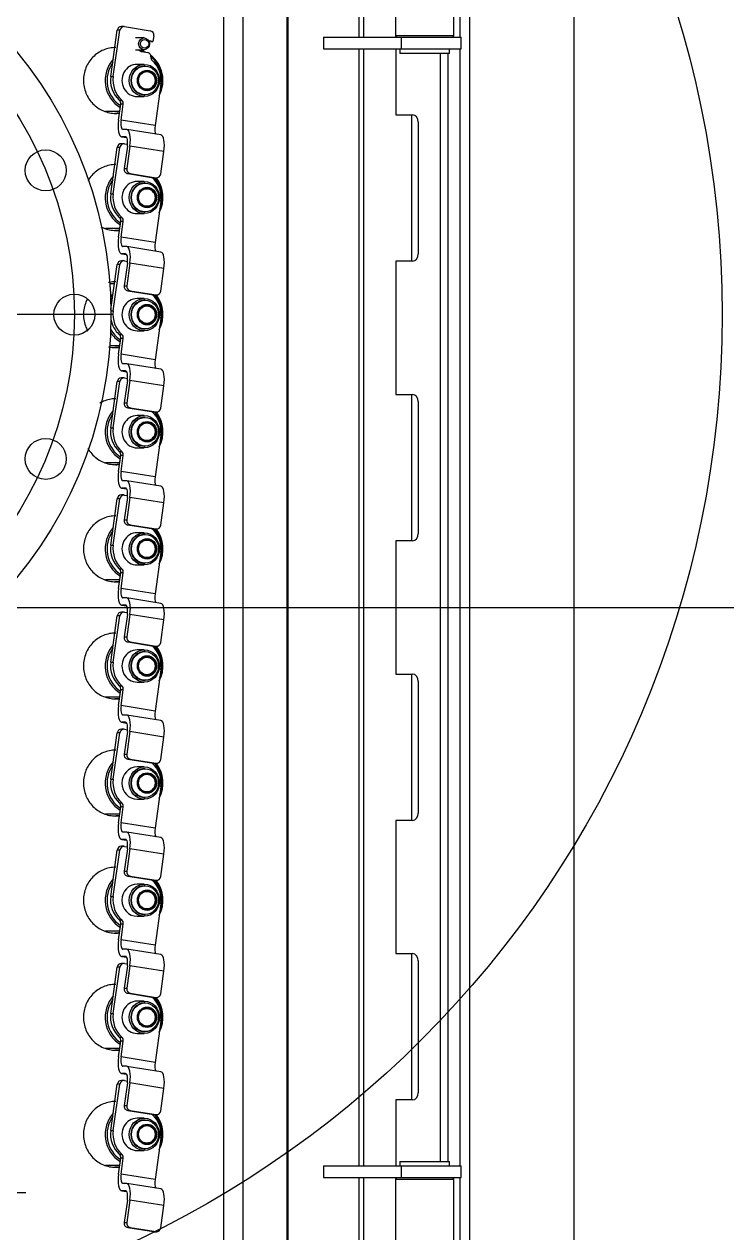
# Model space of a CAD drawing. Extents: x -681219 to -550379, y -242630 to -158199.
# Drawn here: x -602339 to -601858, y -233209 to -232383 of the extents above; entities that cross this region are included whole.
import ezdxf
from ezdxf.lldxf.tags import DXFTag

# ---------------------------------------------------------------- set-up
doc = ezdxf.new("R2010")
doc.units = 0
doc.header["$LTSCALE"] = 1000
doc.linetypes.add('DASHED2', pattern=[9.525, 6.35, -3.175])
doc.layers.get('0').update_dxf_attribs({"linetype": 'CONTINUOUS'})
doc.layers.add('center', color=253, linetype='CENTER2')
doc.layers.add('interface', color=251, linetype='DASHED2')
tags = doc.linetypes.add('CENTER2', pattern=[28.575, 19.05, -3.175, 3.175, -3.175]).pattern_tags.tags
tags[10:11] = [DXFTag(74, 4), DXFTag(75, 0), DXFTag(340, '0'), DXFTag(46, 0.0), DXFTag(50, 0.0), DXFTag(44, 0.0), DXFTag(45, 0.0)]
tags[8:9] = [DXFTag(74, 4), DXFTag(75, 0), DXFTag(340, '0'), DXFTag(46, 0.0), DXFTag(50, 0.0), DXFTag(44, 0.0), DXFTag(45, 0.0)]
tags[6:7] = [DXFTag(74, 4), DXFTag(75, 0), DXFTag(340, '0'), DXFTag(46, 0.0), DXFTag(50, 0.0), DXFTag(44, 0.0), DXFTag(45, 0.0)]
tags[4:5] = [DXFTag(74, 4), DXFTag(75, 0), DXFTag(340, '0'), DXFTag(46, 0.0), DXFTag(50, 0.0), DXFTag(44, 0.0), DXFTag(45, 0.0)]

# ---------------------------------------------------------------- blocks, each defined once
blk = doc.blocks.new('CYPJ15001B0001XY_A_CYPJ1000_V_1')
at = {"color": 0, "linetype": 'ByBlock', "lineweight": -2}
for p, q in [((-454.5, 527.48), (454.5, 527.48)), ((-389.5, 521), (-454.5, 521)), ((-389.5, 480.73), (-389.5, 521.81)), ((-381.5, 521.81), (-389.5, 521.81)), ((-381.5, 480.73), (-381.5, 521.81)), ((381.5, 521), (-381.5, 521)), ((381.5, 480.73), (381.5, 521.81)), ((389.5, 521.81), (381.5, 521.81)), ((389.5, 480.73), (389.5, 521.81)), ((454.5, 521), (389.5, 521)), ((-390.5, 516.81), (-453.5, 516.81)), ((-390.5, 516.81), (-390.5, 476.81)), ((-389.5, 515.81), (-390.5, 516.81)), ((-378.5, 513.81), (-381.5, 513.81)), ((-378.5, 513.81), (-378.5, 479.81)), ((378.5, 512.82), (-378.5, 512.82)), ((378.5, 479.81), (378.5, 513.81)), ((381.5, 513.81), (378.5, 513.81)), ((390.5, 516.81), (389.5, 515.81)), ((390.5, 476.81), (390.5, 516.81)), ((453.5, 516.81), (390.5, 516.81)), ((378.5, 507.67), (-378.5, 507.67)), ((-336.5, 477.04), (-336.5, 488.53)), ((-336.5, 487.77), (-236.5, 487.77)), ((-331.5, 492.36), (-241.5, 492.36)), ((-236.5, 488.53), (-236.5, 477.04)), ((-145.5, 477.04), (-145.5, 488.53)), ((-145.5, 487.77), (-45.5, 487.77)), ((-140.5, 492.36), (-50.5, 492.36)), ((-45.5, 488.53), (-45.5, 477.04)), ((45.5, 477.04), (45.5, 488.53)), ((45.5, 487.77), (145.5, 487.77)), ((50.5, 492.36), (140.5, 492.36)), ((145.5, 488.53), (145.5, 477.04)), ((236.5, 477.04), (236.5, 488.53)), ((236.5, 487.77), (336.5, 487.77)), ((241.5, 492.36), (331.5, 492.36)), ((336.5, 488.53), (336.5, 477.04)), ((-389.5, 427.61), (-389.5, 480.73)), ((-389.5, 480.73), (-381.5, 480.73)), ((-381.5, 427.61), (-381.5, 480.73)), ((-381.5, 479.81), (-378.5, 479.81)), ((378.5, 479.81), (381.5, 479.81)), ((381.5, 427.61), (381.5, 480.73)), ((381.5, 480.73), (389.5, 480.73)), ((389.5, 427.61), (389.5, 480.73)), ((-453.5, 476.81), (-390.5, 476.81)), ((-390.5, 476.81), (-389.5, 477.81)), ((-390.27, 477.04), (-389.5, 477.04)), ((-381.5, 477.04), (-336.5, 477.04)), ((-236.5, 477.04), (-145.5, 477.04)), ((-45.5, 477.04), (45.5, 477.04)), ((145.5, 477.04), (236.5, 477.04)), ((336.5, 477.04), (381.5, 477.04)), ((389.5, 477.81), (390.5, 476.81)), ((389.5, 477.04), (390.27, 477.04)), ((390.5, 476.81), (453.5, 476.81)), ((-389.5, 455.19), (-527.5, 455.19)), ((381.5, 455.19), (-381.5, 455.19)), ((527.5, 455.19), (389.5, 455.19)), ((-389.5, 452.13), (-578, 452.13)), ((381.5, 452.13), (-381.5, 452.13)), ((565.4, 452.13), (389.5, 452.13)), ((-389.5, 427.61), (-381.5, 427.61)), ((381.5, 427.61), (389.5, 427.61)), ((715, 403.64), (-578, 403.64)), ((715, 402.87), (-578, 402.87)), ((-532.45, 372.68), (715, 372.68)), ((-536.94, 359.47), (715, 359.47)), ((-357.41, 316.59), (-329.22, 312.62)), ((-322.78, 316.55), (-326.48, 293.31)), ((-311.42, 318.67), (-315.12, 295.44)), ((-296.09, 316.51), (-311.42, 318.67)), ((-277.41, 316.59), (-249.22, 312.62)), ((-242.78, 316.55), (-246.48, 293.31)), ((-231.42, 318.67), (-235.12, 295.44)), ((-216.09, 316.51), (-231.42, 318.67)), ((-197.41, 316.59), (-169.22, 312.62)), ((-162.78, 316.55), (-166.48, 293.31)), ((-151.42, 318.67), (-155.12, 295.44)), ((-136.09, 316.51), (-151.42, 318.67)), ((-117.41, 316.59), (-89.22, 312.62)), ((-82.78, 316.55), (-86.48, 293.31)), ((-71.42, 318.67), (-75.12, 295.44)), ((-56.09, 316.51), (-71.42, 318.67)), ((-37.41, 316.59), (-9.22, 312.62)), ((-2.78, 316.55), (-6.48, 293.31)), ((8.58, 318.67), (4.88, 295.44)), ((23.91, 316.51), (8.58, 318.67)), ((42.59, 316.59), (70.78, 312.62)), ((77.22, 316.55), (73.52, 293.31)), ((88.58, 318.67), (84.88, 295.44)), ((103.91, 316.51), (88.58, 318.67)), ((122.59, 316.59), (150.78, 312.62)), ((157.22, 316.55), (153.52, 293.31)), ((168.58, 318.67), (164.88, 295.44)), ((183.91, 316.51), (168.58, 318.67)), ((202.59, 316.59), (230.78, 312.62)), ((237.22, 316.55), (233.52, 293.31)), ((248.58, 318.67), (244.88, 295.44)), ((263.91, 316.51), (248.58, 318.67)), ((282.59, 316.59), (310.78, 312.62)), ((317.22, 316.55), (313.52, 293.31)), ((328.58, 318.67), (324.88, 295.44)), ((343.91, 316.51), (328.58, 318.67)), ((362.59, 316.59), (390.78, 312.62)), ((397.22, 316.55), (393.52, 293.31)), ((408.58, 318.67), (404.88, 295.44)), ((423.91, 316.51), (408.58, 318.67)), ((-396.76, 291.73), (-393.95, 309.39)), ((-390.54, 311.76), (-386.58, 311.2)), ((-386.58, 311.2), (-387.03, 308.36)), ((-386.58, 309.49), (-386.74, 308.5)), ((-386.58, 309.49), (-386.58, 311.2)), ((-379.71, 303.58), (-379.05, 307.67)), ((-376.1, 309.72), (-376.07, 309.72)), ((-369.8, 305.8), (-369.8, 305.29)), ((-350.2, 305.29), (-350.2, 305.8)), ((-329.22, 312.62), (-332.93, 289.39)), ((-296.38, 295.65), (-293.57, 313.3)), ((-296.38, 293.94), (-293.57, 311.59)), ((-293.57, 311.59), (-293.57, 313.3)), ((-293.54, 312.01), (-293.54, 313.72)), ((-289.8, 305.8), (-289.8, 305.29)), ((-270.2, 305.29), (-270.2, 305.8)), ((-249.22, 312.62), (-252.93, 289.39)), ((-216.38, 295.65), (-213.57, 313.3)), ((-216.38, 293.94), (-213.57, 311.59)), ((-213.57, 311.59), (-213.57, 313.3)), ((-213.54, 312.01), (-213.54, 313.72)), ((-209.8, 305.8), (-209.8, 305.29)), ((-190.2, 305.29), (-190.2, 305.8)), ((-169.22, 312.62), (-172.93, 289.39)), ((-136.38, 295.65), (-133.57, 313.3)), ((-136.38, 293.94), (-133.57, 311.59)), ((-133.57, 311.59), (-133.57, 313.3)), ((-133.54, 312.01), (-133.54, 313.72)), ((-129.8, 305.8), (-129.8, 305.29)), ((-110.2, 305.29), (-110.2, 305.8)), ((-89.22, 312.62), (-92.93, 289.39)), ((-56.38, 295.65), (-53.57, 313.3)), ((-56.38, 293.94), (-53.57, 311.59)), ((-53.57, 311.59), (-53.57, 313.3)), ((-53.54, 312.01), (-53.54, 313.72)), ((-49.8, 305.8), (-49.8, 305.29)), ((-30.2, 305.29), (-30.2, 305.8)), ((-9.22, 312.62), (-12.93, 289.39)), ((23.62, 295.65), (26.43, 313.3)), ((23.62, 293.94), (26.43, 311.59)), ((26.43, 311.59), (26.43, 313.3)), ((26.46, 312.01), (26.46, 313.72)), ((30.2, 305.8), (30.2, 305.29)), ((49.8, 305.29), (49.8, 305.8)), ((70.78, 312.62), (67.07, 289.39)), ((103.62, 295.65), (106.43, 313.3)), ((103.62, 293.94), (106.43, 311.59)), ((106.43, 311.59), (106.43, 313.3)), ((106.46, 312.01), (106.46, 313.72)), ((110.2, 305.8), (110.2, 305.29)), ((129.8, 305.29), (129.8, 305.8)), ((150.78, 312.62), (147.07, 289.39)), ((183.62, 295.65), (186.43, 313.3)), ((183.62, 293.94), (186.43, 311.59)), ((186.43, 311.59), (186.43, 313.3)), ((186.46, 312.01), (186.46, 313.72)), ((190.2, 305.8), (190.2, 305.29)), ((209.8, 305.29), (209.8, 305.8)), ((230.78, 312.62), (227.07, 289.39)), ((263.62, 295.65), (266.43, 313.3)), ((263.62, 293.94), (266.43, 311.59)), ((266.43, 311.59), (266.43, 313.3)), ((266.46, 312.01), (266.46, 313.72)), ((270.2, 305.8), (270.2, 305.29)), ((289.8, 305.29), (289.8, 305.8)), ((310.78, 312.62), (307.07, 289.39)), ((343.62, 295.65), (346.43, 313.3)), ((343.62, 293.94), (346.43, 311.59)), ((346.43, 311.59), (346.43, 313.3)), ((346.46, 312.01), (346.46, 313.72)), ((350.2, 305.8), (350.2, 305.29)), ((369.8, 305.29), (369.8, 305.8)), ((390.78, 312.62), (387.07, 289.39)), ((423.62, 295.65), (426.43, 313.3)), ((423.62, 293.94), (426.43, 311.59)), ((426.43, 311.59), (426.43, 313.3)), ((426.46, 312.01), (426.46, 313.72)), ((-389, 305.12), (-389, 299.3)), ((-381, 299.3), (-381, 305.12)), ((-371, 305.29), (-371, 300.33)), ((-349, 300.33), (-349, 305.29)), ((-291, 305.29), (-291, 300.33)), ((-269, 300.33), (-269, 305.29)), ((-211, 305.29), (-211, 300.33)), ((-189, 300.33), (-189, 305.29)), ((-131, 305.29), (-131, 300.33)), ((-109, 300.33), (-109, 305.29)), ((-51, 305.29), (-51, 300.33)), ((-29, 300.33), (-29, 305.29)), ((29, 305.29), (29, 300.33)), ((51, 300.33), (51, 305.29)), ((109, 305.29), (109, 300.33)), ((131, 300.33), (131, 305.29)), ((189, 305.29), (189, 300.33)), ((211, 300.33), (211, 305.29)), ((269, 305.29), (269, 300.33)), ((291, 300.33), (291, 305.29)), ((349, 305.29), (349, 300.33)), ((371, 300.33), (371, 305.29)), ((-396.8, 291.31), (-396.8, 289.6)), ((-346.46, 288.2), (-346.46, 289.91)), ((-332.93, 289.39), (-343.7, 290.91)), ((-343.7, 290.91), (-343.7, 289.2)), ((-332.93, 287.68), (-343.7, 289.2)), ((-326.5, 293.1), (-326.5, 290.71)), ((-321.57, 289.8), (-321.03, 293.21)), ((-321.55, 290.01), (-321.04, 293.2)), ((-321.55, 292.41), (-321.52, 292.64)), ((-321.55, 292.41), (-321.55, 290.01)), ((-316.8, 291.31), (-316.8, 289.6)), ((-316.76, 291.73), (-316.42, 293.86)), ((-315.12, 295.44), (-299.8, 293.28)), ((-315.12, 293.73), (-299.8, 291.57)), ((-299.8, 291.57), (-299.8, 293.28)), ((-296.38, 295.65), (-296.38, 293.94)), ((-266.46, 288.2), (-266.46, 289.91)), ((-252.93, 289.39), (-263.7, 290.91)), ((-263.7, 290.91), (-263.7, 289.2)), ((-252.93, 287.68), (-263.7, 289.2)), ((-246.5, 293.1), (-246.5, 290.71)), ((-241.57, 289.8), (-241.03, 293.21)), ((-241.55, 290.01), (-241.04, 293.2)), ((-241.55, 292.41), (-241.52, 292.64)), ((-241.55, 292.41), (-241.55, 290.01)), ((-236.8, 291.31), (-236.8, 289.6)), ((-236.76, 291.73), (-236.42, 293.86)), ((-235.12, 295.44), (-219.8, 293.28)), ((-235.12, 293.73), (-219.8, 291.57)), ((-219.8, 291.57), (-219.8, 293.28)), ((-216.38, 295.65), (-216.38, 293.94)), ((-186.46, 288.2), (-186.46, 289.91)), ((-172.93, 289.39), (-183.7, 290.91)), ((-183.7, 290.91), (-183.7, 289.2)), ((-172.93, 287.68), (-183.7, 289.2)), ((-166.5, 293.1), (-166.5, 290.71)), ((-161.57, 289.8), (-161.03, 293.21)), ((-161.55, 290.01), (-161.04, 293.2)), ((-161.55, 292.41), (-161.52, 292.64)), ((-161.55, 292.41), (-161.55, 290.01)), ((-156.8, 291.31), (-156.8, 289.6)), ((-156.76, 291.73), (-156.42, 293.86)), ((-155.12, 295.44), (-139.8, 293.28)), ((-155.12, 293.73), (-139.8, 291.57)), ((-139.8, 291.57), (-139.8, 293.28)), ((-136.38, 295.65), (-136.38, 293.94)), ((-106.46, 288.2), (-106.46, 289.91)), ((-92.93, 289.39), (-103.7, 290.91)), ((-103.7, 290.91), (-103.7, 289.2)), ((-92.93, 287.68), (-103.7, 289.2)), ((-86.5, 293.1), (-86.5, 290.71)), ((-81.57, 289.8), (-81.03, 293.21)), ((-81.55, 290.01), (-81.04, 293.2)), ((-81.55, 292.41), (-81.52, 292.64)), ((-81.55, 292.41), (-81.55, 290.01)), ((-76.8, 291.31), (-76.8, 289.6)), ((-76.76, 291.73), (-76.42, 293.86)), ((-75.12, 295.44), (-59.8, 293.28)), ((-75.12, 293.73), (-59.8, 291.57)), ((-59.8, 291.57), (-59.8, 293.28)), ((-56.38, 295.65), (-56.38, 293.94)), ((-26.46, 288.2), (-26.46, 289.91)), ((-12.93, 289.39), (-23.7, 290.91)), ((-23.7, 290.91), (-23.7, 289.2)), ((-12.93, 287.68), (-23.7, 289.2)), ((-6.5, 293.1), (-6.5, 290.71)), ((-1.57, 289.8), (-1.03, 293.21)), ((-1.55, 290.01), (-1.04, 293.2)), ((-1.55, 292.41), (-1.52, 292.64)), ((-1.55, 292.41), (-1.55, 290.01)), ((3.2, 291.31), (3.2, 289.6)), ((3.24, 291.73), (3.58, 293.86)), ((4.88, 295.44), (20.2, 293.28)), ((4.88, 293.73), (20.2, 291.57)), ((20.2, 291.57), (20.2, 293.28)), ((23.62, 295.65), (23.62, 293.94)), ((53.54, 288.2), (53.54, 289.91)), ((67.07, 289.39), (56.3, 290.91)), ((56.3, 290.91), (56.3, 289.2)), ((67.07, 287.68), (56.3, 289.2)), ((73.5, 293.1), (73.5, 290.71)), ((78.43, 289.8), (78.97, 293.21)), ((78.45, 290.01), (78.96, 293.2)), ((78.45, 292.41), (78.48, 292.64)), ((78.45, 292.41), (78.45, 290.01)), ((83.2, 291.31), (83.2, 289.6)), ((83.24, 291.73), (83.58, 293.86)), ((84.88, 295.44), (100.2, 293.28)), ((84.88, 293.73), (100.2, 291.57)), ((100.2, 291.57), (100.2, 293.28)), ((103.62, 295.65), (103.62, 293.94)), ((133.54, 288.2), (133.54, 289.91)), ((147.07, 289.39), (136.3, 290.91)), ((136.3, 290.91), (136.3, 289.2)), ((147.07, 287.68), (136.3, 289.2)), ((153.5, 293.1), (153.5, 290.71)), ((158.43, 289.8), (158.97, 293.21)), ((158.45, 290.01), (158.96, 293.2)), ((158.45, 292.41), (158.48, 292.64)), ((158.45, 292.41), (158.45, 290.01)), ((163.2, 291.31), (163.2, 289.6)), ((163.24, 291.73), (163.58, 293.86)), ((164.88, 295.44), (180.2, 293.28)), ((164.88, 293.73), (180.2, 291.57)), ((180.2, 291.57), (180.2, 293.28)), ((183.62, 295.65), (183.62, 293.94)), ((213.54, 288.2), (213.54, 289.91)), ((227.07, 289.39), (216.3, 290.91)), ((216.3, 290.91), (216.3, 289.2)), ((227.07, 287.68), (216.3, 289.2)), ((233.5, 293.1), (233.5, 290.71)), ((238.43, 289.8), (238.97, 293.21)), ((238.45, 290.01), (238.96, 293.2)), ((238.45, 292.41), (238.48, 292.64)), ((238.45, 292.41), (238.45, 290.01)), ((243.2, 291.31), (243.2, 289.6)), ((243.24, 291.73), (243.58, 293.86)), ((244.88, 295.44), (260.2, 293.28)), ((244.88, 293.73), (260.2, 291.57)), ((260.2, 291.57), (260.2, 293.28)), ((263.62, 295.65), (263.62, 293.94)), ((293.54, 288.2), (293.54, 289.91)), ((307.07, 289.39), (296.3, 290.91)), ((296.3, 290.91), (296.3, 289.2)), ((307.07, 287.68), (296.3, 289.2)), ((313.5, 293.1), (313.5, 290.71)), ((318.43, 289.8), (318.97, 293.21)), ((318.45, 290.01), (318.96, 293.2)), ((318.45, 292.41), (318.48, 292.64)), ((318.45, 292.41), (318.45, 290.01)), ((323.2, 291.31), (323.2, 289.6)), ((323.24, 291.73), (323.58, 293.86)), ((324.88, 295.44), (340.2, 293.28)), ((324.88, 293.73), (340.2, 291.57)), ((340.2, 291.57), (340.2, 293.28)), ((343.62, 295.65), (343.62, 293.94)), ((373.54, 288.2), (373.54, 289.91)), ((387.07, 289.39), (376.3, 290.91)), ((376.3, 290.91), (376.3, 289.2)), ((387.07, 287.68), (376.3, 289.2)), ((393.5, 293.1), (393.5, 290.71)), ((398.43, 289.8), (398.97, 293.21)), ((398.45, 290.01), (398.96, 293.2)), ((398.45, 292.41), (398.48, 292.64)), ((398.45, 292.41), (398.45, 290.01)), ((404.88, 295.44), (420.2, 293.28)), ((404.88, 293.73), (420.2, 291.57)), ((420.2, 291.57), (420.2, 293.28)), ((423.62, 295.65), (423.62, 293.94)), ((-362.59, 284.07), (-394.24, 288.52)), ((-394.24, 288.52), (-394.24, 286.81)), ((-362.59, 282.36), (-394.24, 286.81)), ((-362.59, 282.36), (-362.59, 284.07)), ((-339, 278.67), (-339, 288.54)), ((-282.59, 284.07), (-314.24, 288.52)), ((-314.24, 288.52), (-314.24, 286.81)), ((-282.59, 282.36), (-314.24, 286.81)), ((-282.59, 282.36), (-282.59, 284.07)), ((-259, 278.67), (-259, 288.54)), ((-202.59, 284.07), (-234.24, 288.52)), ((-234.24, 288.52), (-234.24, 286.81)), ((-203.46, 282.48), (-234.24, 286.81)), ((-221, 284.95), (-221, 281.72)), ((-202.59, 282.49), (-202.59, 284.07)), ((-179, 281.72), (-179, 288.54)), ((-122.59, 284.07), (-154.24, 288.52)), ((-154.24, 288.52), (-154.24, 286.81)), ((-122.59, 282.36), (-154.24, 286.81)), ((-122.59, 282.36), (-122.59, 284.07)), ((-99, 278.67), (-99, 288.54)), ((-42.59, 284.07), (-74.24, 288.52)), ((-74.24, 288.52), (-74.24, 286.81)), ((-42.59, 282.36), (-74.24, 286.81)), ((-42.59, 282.36), (-42.59, 284.07)), ((-19, 278.67), (-19, 288.54)), ((37.41, 284.07), (5.76, 288.52)), ((5.76, 288.52), (5.76, 286.81)), ((37.41, 282.36), (5.76, 286.81)), ((37.41, 282.36), (37.41, 284.07)), ((61, 278.67), (61, 288.54)), ((117.41, 284.07), (85.76, 288.52)), ((85.76, 288.52), (85.76, 286.81)), ((117.41, 282.36), (85.76, 286.81)), ((117.41, 282.36), (117.41, 284.07)), ((141, 278.67), (141, 288.54)), ((197.41, 284.07), (165.76, 288.52)), ((165.76, 288.52), (165.76, 286.81)), ((197.41, 282.36), (165.76, 286.81)), ((197.41, 282.36), (197.41, 284.07)), ((221, 278.67), (221, 288.54)), ((277.41, 284.07), (245.76, 288.52)), ((245.76, 288.52), (245.76, 286.81)), ((277.41, 282.36), (245.76, 286.81)), ((277.41, 282.36), (277.41, 284.07)), ((301, 278.67), (301, 288.54)), ((357.41, 284.07), (325.76, 288.52)), ((325.76, 288.52), (325.76, 286.81)), ((357.41, 282.36), (325.76, 286.81)), ((357.41, 282.36), (357.41, 284.07)), ((381, 278.67), (381, 288.54))]:
    blk.add_line(p, q, dxfattribs=at)
for centre, radius in [((-200, 0), 282.5), ((-200, 257.5), 14), ((-298.54, 237.9), 14), ((-101.46, 237.9), 14)]:
    blk.add_circle(centre, radius, dxfattribs=at)
for centre, major_axis, ratio, start_param, end_param in [((-331.5, 488.53), (-5, 0), 0.765726, 4.712389, 6.283185), ((-241.5, 488.53), (-5, 0), 0.765726, 3.141593, 4.712389), ((-140.5, 488.53), (-5, 0), 0.765726, 4.712389, 6.283185), ((-50.5, 488.53), (-5, 0), 0.765726, 3.141593, 4.712389), ((50.5, 488.53), (-5, 0), 0.765726, 4.712389, 6.283185), ((140.5, 488.53), (-5, 0), 0.765726, 3.141593, 4.712389), ((241.5, 488.53), (-5, 0), 0.765726, 4.712389, 6.283185), ((331.5, 488.53), (-5, 0), 0.765726, 3.141593, 4.712389), ((-360, 298.28), (21, 0), 0.939693, 1.062855, 2.526295), ((-360, 298.62), (20, 0), 0.939693, 1.156661, 2.50925), ((-360, 300.33), (-17.5, 0), 0.939693, 4.563652, 5.607975), ((-311.42, 314.73), (11.36, -1.81), 0.338244, 1.62468, 3.141593), ((-296.54, 313.72), (-3, 0), 0.939693, 2.992856, 4.563652), ((-280, 300.33), (-17.5, 0), 0.939693, 4.563652, 5.607975), ((-280, 298.28), (21, 0), 0.939693, 1.062855, 2.271246), ((-280, 298.62), (20, 0), 0.939693, 1.156661, 2.31419), ((-231.42, 314.73), (11.36, -1.81), 0.338244, 1.62468, 3.141593), ((-216.54, 313.72), (-3, 0), 0.939693, 2.992856, 4.563652), ((-200, 300.33), (-17.5, 0), 0.939693, 4.563652, 5.607975), ((-200, 298.28), (21, 0), 0.939693, 1.062855, 2.271246), ((-200, 298.62), (-20, 0), 0.939693, 4.298253, 5.455782), ((-151.42, 314.73), (11.36, -1.81), 0.338244, 1.62468, 3.141593), ((-136.54, 313.72), (-3, 0), 0.939693, 2.992856, 4.563652), ((-120, 300.33), (-17.5, 0), 0.939693, 4.563652, 5.607975), ((-120, 298.28), (21, 0), 0.939693, 1.062855, 2.271246), ((-120, 298.62), (-20, 0), 0.939693, 4.298253, 5.455782), ((-71.42, 314.73), (11.36, -1.81), 0.338244, 1.62468, 3.141593), ((-56.54, 313.72), (-3, 0), 0.939693, 2.992856, 4.563652), ((-40, 300.33), (-17.5, 0), 0.939693, 4.563652, 5.607975), ((-40, 298.28), (21, 0), 0.939693, 1.062855, 2.271246), ((-40, 298.62), (-20, 0), 0.939693, 4.298253, 5.455782), ((8.58, 314.73), (11.36, -1.81), 0.338244, 1.62468, 3.141593), ((23.46, 313.72), (-3, 0), 0.939693, 2.992856, 4.563652), ((40, 300.33), (-17.5, 0), 0.939693, 4.563652, 5.607975), ((40, 298.28), (21, 0), 0.939693, 1.062855, 2.271246), ((40, 298.62), (-20, 0), 0.939693, 4.298253, 5.455782), ((88.58, 314.73), (11.36, -1.81), 0.338244, 1.62468, 3.141593), ((103.46, 313.72), (-3, 0), 0.939693, 2.992856, 4.563652), ((120, 300.33), (-17.5, 0), 0.939693, 4.563652, 5.607975), ((120, 298.28), (21, 0), 0.939693, 1.062855, 2.271246), ((120, 298.62), (-20, 0), 0.939693, 4.298253, 5.455782), ((168.58, 314.73), (11.36, -1.81), 0.338244, 1.62468, 3.141593), ((183.46, 313.72), (-3, 0), 0.939693, 2.992856, 4.563652), ((200, 300.33), (-17.5, 0), 0.939693, 4.563652, 5.607975), ((200, 298.28), (21, 0), 0.939693, 1.062855, 2.271246), ((200, 298.62), (-20, 0), 0.939693, 4.298253, 5.455782), ((248.58, 314.73), (11.36, -1.81), 0.338244, 1.62468, 3.141593), ((263.46, 313.72), (-3, 0), 0.939693, 2.992856, 4.563652), ((280, 300.33), (-17.5, 0), 0.939693, 4.563652, 5.607975), ((280, 298.28), (21, 0), 0.939693, 1.062855, 2.271246), ((280, 298.62), (20, 0), 0.939693, 1.156661, 2.31419), ((328.58, 314.73), (11.36, -1.81), 0.338244, 1.62468, 3.141593), ((343.46, 313.72), (-3, 0), 0.939693, 2.992856, 4.563652), ((360, 300.33), (-17.5, 0), 0.939693, 4.563652, 5.607975), ((360, 298.28), (21, 0), 0.939693, 1.062855, 2.271246), ((360, 298.62), (20, 0), 0.939693, 1.156661, 2.31419), ((408.58, 314.73), (11.36, -1.81), 0.338244, 1.62468, 3.141593), ((423.46, 313.72), (-3, 0), 0.939693, 2.992856, 4.563652), ((-390.98, 308.97), (3, 0), 0.939693, 1.42206, 2.992856), ((-360, 298.28), (21, 0), 0.939693, 2.738364, 2.971855), ((-376.48, 307.31), (2.6, 0), 0.939693, 1.42206, 2.992856), ((-375.69, 312.14), (2.6, 0), 0.939693, 4.563652, 5.607975), ((-329.22, 314.85), (-6.42, 1.02), 0.338244, 1.62468, 2.787553), ((-295.69, 312.14), (2.6, 0), 0.939693, 5.560011, 5.607975), ((-296.54, 312.01), (-3, 0), 0.939693, 2.992856, 3.141593), ((-249.22, 314.85), (-6.42, 1.02), 0.338244, 1.62468, 2.787553), ((-215.69, 312.14), (2.6, 0), 0.939693, 5.560011, 5.607975), ((-216.54, 312.01), (-3, 0), 0.939693, 2.992856, 3.141593), ((-169.22, 314.85), (-6.42, 1.02), 0.338244, 1.62468, 2.787553), ((-135.69, 312.14), (2.6, 0), 0.939693, 5.560011, 5.607975), ((-136.54, 312.01), (-3, 0), 0.939693, 2.992856, 3.141593), ((-89.22, 314.85), (-6.42, 1.02), 0.338244, 1.62468, 2.787553), ((-55.69, 312.14), (2.6, 0), 0.939693, 5.560011, 5.607975), ((-56.54, 312.01), (-3, 0), 0.939693, 2.992856, 3.141593), ((-9.22, 314.85), (-6.42, 1.02), 0.338244, 1.62468, 2.787553), ((24.31, 312.14), (2.6, 0), 0.939693, 5.560011, 5.607975), ((23.46, 312.01), (-3, 0), 0.939693, 2.992856, 3.141593), ((70.78, 314.85), (-6.42, 1.02), 0.338244, 1.62468, 2.787553), ((104.31, 312.14), (2.6, 0), 0.939693, 5.560011, 5.607975), ((103.46, 312.01), (-3, 0), 0.939693, 2.992856, 3.141593), ((150.78, 314.85), (-6.42, 1.02), 0.338244, 1.62468, 2.787553), ((184.31, 312.14), (2.6, 0), 0.939693, 5.560011, 5.607975), ((183.46, 312.01), (-3, 0), 0.939693, 2.992856, 3.141593), ((230.78, 314.85), (-6.42, 1.02), 0.338244, 1.62468, 2.787553), ((264.31, 312.14), (2.6, 0), 0.939693, 5.560011, 5.607975), ((263.46, 312.01), (-3, 0), 0.939693, 2.992856, 3.141593), ((310.78, 314.85), (-6.42, 1.02), 0.338244, 1.62468, 2.787553), ((344.31, 312.14), (2.6, 0), 0.939693, 5.560011, 5.607975), ((343.46, 312.01), (-3, 0), 0.939693, 2.992856, 3.141593), ((390.78, 314.85), (-6.42, 1.02), 0.338244, 1.62468, 2.787553), ((423.46, 312.01), (-3, 0), 0.939693, 2.992856, 3.141593), ((-383.66, 304.14), (4, 0), 0.939693, 5.440192, 6.134449), ((-360, 300.33), (-11, 0), 0.939693, 0, 3.141593), ((-360, 305.29), (9.8, 0), 0.939693, 3.141593, 6.283185), ((-280, 300.33), (-11, 0), 0.939693, 0, 3.141593), ((-280, 305.29), (9.8, 0), 0.939693, 3.141593, 6.283185), ((-200, 300.33), (-11, 0), 0.939693, 0, 3.141593), ((-200, 305.29), (9.8, 0), 0.939693, 3.141593, 6.283185), ((-120, 300.33), (-11, 0), 0.939693, 0, 3.141593), ((-120, 305.29), (-9.8, 0), 0.939693, 0, 3.141593), ((-40, 300.33), (-11, 0), 0.939693, 0, 3.141593), ((-40, 305.29), (-9.8, 0), 0.939693, 0, 3.141593), ((40, 300.33), (-11, 0), 0.939693, 0, 3.141593), ((40, 305.29), (-9.8, 0), 0.939693, 0, 3.141593), ((120, 300.33), (11, 0), 0.939693, 3.141593, 6.283185), ((120, 305.29), (-9.8, 0), 0.939693, 0, 3.141593), ((200, 300.33), (11, 0), 0.939693, 3.141593, 6.283185), ((200, 305.29), (9.8, 0), 0.939693, 3.141593, 6.283185), ((280, 300.33), (-11, 0), 0.939693, 0, 3.141593), ((280, 305.29), (9.8, 0), 0.939693, 3.141593, 6.283185), ((360, 300.33), (-11, 0), 0.939693, 0, 3.141593), ((360, 305.29), (9.8, 0), 0.939693, 3.141593, 6.283185), ((-393.8, 291.31), (3, 0), 0.939693, 2.992856, 4.563652), ((-393.8, 289.6), (3, 0), 0.939693, 3.141593, 4.563652), ((-360, 298.62), (20, 0), 0.939693, 4.058292, 5.750052), ((-360, 300.33), (17.5, 0), 0.939693, 4.563652, 5.59671), ((-344.14, 288.12), (-3, 0), 0.939693, 4.563652, 5.59671), ((-344.14, 286.41), (3, 0), 0.939693, 1.42206, 2.455117), ((-332.93, 291.61), (-6.42, 1.02), 0.338244, 1.62468, 3.195477), ((-332.93, 291.61), (-11.36, 1.81), 0.338244, 1.62468, 3.195477), ((-315.12, 291.5), (11.36, -1.81), 0.338244, 1.62468, 3.195477), ((-315.12, 291.5), (6.42, -1.02), 0.338244, 1.62468, 3.195477), ((-313.8, 291.31), (3, 0), 0.939693, 2.992856, 4.563652), ((-313.8, 289.6), (3, 0), 0.939693, 3.141593, 4.563652), ((-299.35, 296.06), (-3, 0), 0.939693, 1.42206, 2.992856), ((-299.35, 294.35), (3, 0), 0.939693, 4.563652, 6.134449), ((-280, 298.62), (20, 0), 0.939693, 4.058292, 5.750052), ((-280, 300.33), (17.5, 0), 0.939693, 4.563652, 5.59671), ((-264.14, 288.12), (-3, 0), 0.939693, 4.563652, 5.59671), ((-264.14, 286.41), (3, 0), 0.939693, 1.42206, 2.455117), ((-252.93, 291.61), (-6.42, 1.02), 0.338244, 1.62468, 3.195477), ((-252.93, 291.61), (-11.36, 1.81), 0.338244, 1.62468, 3.195477), ((-235.12, 291.5), (11.36, -1.81), 0.338244, 1.62468, 3.195477), ((-235.12, 291.5), (6.42, -1.02), 0.338244, 1.62468, 3.195477), ((-233.8, 291.31), (3, 0), 0.939693, 2.992856, 4.563652), ((-233.8, 289.6), (3, 0), 0.939693, 3.141593, 4.563652), ((-219.35, 296.06), (-3, 0), 0.939693, 1.42206, 2.992856), ((-219.35, 294.35), (3, 0), 0.939693, 4.563652, 6.134449), ((-200, 300.33), (17.5, 0), 0.939693, 4.563652, 5.59671), ((-200, 298.62), (-20, 0), 0.939693, 2.092311, 2.608459), ((-184.14, 288.12), (-3, 0), 0.939693, 4.563652, 5.59671), ((-184.14, 286.41), (3, 0), 0.939693, 1.42206, 2.455117), ((-172.93, 291.61), (-6.42, 1.02), 0.338244, 1.62468, 3.195477), ((-172.93, 291.61), (-11.36, 1.81), 0.338244, 1.62468, 3.195477), ((-155.12, 291.5), (11.36, -1.81), 0.338244, 1.62468, 3.195477), ((-155.12, 291.5), (6.42, -1.02), 0.338244, 1.62468, 3.195477), ((-153.8, 291.31), (3, 0), 0.939693, 2.992856, 4.563652), ((-153.8, 289.6), (3, 0), 0.939693, 3.141593, 4.563652), ((-139.35, 296.06), (-3, 0), 0.939693, 1.42206, 2.992856), ((-139.35, 294.35), (3, 0), 0.939693, 4.563652, 6.134449), ((-120, 298.62), (-20, 0), 0.939693, 0.916699, 2.608459), ((-120, 300.33), (17.5, 0), 0.939693, 4.563652, 5.59671), ((-104.14, 288.12), (-3, 0), 0.939693, 4.563652, 5.59671), ((-104.14, 286.41), (3, 0), 0.939693, 1.42206, 2.455117), ((-92.93, 291.61), (-6.42, 1.02), 0.338244, 1.62468, 3.195477), ((-92.93, 291.61), (-11.36, 1.81), 0.338244, 1.62468, 3.195477), ((-75.12, 291.5), (11.36, -1.81), 0.338244, 1.62468, 3.195477), ((-75.12, 291.5), (6.42, -1.02), 0.338244, 1.62468, 3.195477), ((-73.8, 291.31), (3, 0), 0.939693, 2.992856, 4.563652), ((-73.8, 289.6), (3, 0), 0.939693, 3.141593, 4.563652), ((-59.35, 296.06), (-3, 0), 0.939693, 1.42206, 2.992856), ((-59.35, 294.35), (3, 0), 0.939693, 4.563652, 6.134449), ((-40, 298.62), (-20, 0), 0.939693, 0.916699, 2.608459), ((-40, 300.33), (17.5, 0), 0.939693, 4.563652, 5.59671), ((-24.14, 288.12), (-3, 0), 0.939693, 4.563652, 5.59671), ((-24.14, 286.41), (3, 0), 0.939693, 1.42206, 2.455117), ((-12.93, 291.61), (-6.42, 1.02), 0.338244, 1.62468, 3.195477), ((-12.93, 291.61), (-11.36, 1.81), 0.338244, 1.62468, 3.195477), ((4.88, 291.5), (11.36, -1.81), 0.338244, 1.62468, 3.195477), ((4.88, 291.5), (6.42, -1.02), 0.338244, 1.62468, 3.195477), ((6.2, 291.31), (3, 0), 0.939693, 2.992856, 4.563652), ((6.2, 289.6), (3, 0), 0.939693, 3.141593, 4.563652), ((20.65, 296.06), (-3, 0), 0.939693, 1.42206, 2.992856), ((20.65, 294.35), (3, 0), 0.939693, 4.563652, 6.134449), ((40, 298.62), (-20, 0), 0.939693, 0.916699, 2.608459), ((40, 300.33), (17.5, 0), 0.939693, 4.563652, 5.59671), ((55.86, 288.12), (-3, 0), 0.939693, 4.563652, 5.59671), ((55.86, 286.41), (3, 0), 0.939693, 1.42206, 2.455117), ((67.07, 291.61), (-6.42, 1.02), 0.338244, 1.62468, 3.195477), ((67.07, 291.61), (-11.36, 1.81), 0.338244, 1.62468, 3.195477), ((84.88, 291.5), (11.36, -1.81), 0.338244, 1.62468, 3.195477), ((84.88, 291.5), (6.42, -1.02), 0.338244, 1.62468, 3.195477), ((86.2, 291.31), (3, 0), 0.939693, 2.992856, 4.563652), ((86.2, 289.6), (3, 0), 0.939693, 3.141593, 4.563652), ((100.65, 296.06), (-3, 0), 0.939693, 1.42206, 2.992856), ((100.65, 294.35), (3, 0), 0.939693, 4.563652, 6.134449), ((120, 298.62), (-20, 0), 0.939693, 0.916699, 2.608459), ((120, 300.33), (17.5, 0), 0.939693, 4.563652, 5.59671), ((135.86, 288.12), (-3, 0), 0.939693, 4.563652, 5.59671), ((135.86, 286.41), (3, 0), 0.939693, 1.42206, 2.455117), ((147.07, 291.61), (-6.42, 1.02), 0.338244, 1.62468, 3.195477), ((147.07, 291.61), (-11.36, 1.81), 0.338244, 1.62468, 3.195477), ((164.88, 291.5), (11.36, -1.81), 0.338244, 1.62468, 3.195477), ((164.88, 291.5), (6.42, -1.02), 0.338244, 1.62468, 3.195477), ((166.2, 291.31), (3, 0), 0.939693, 2.992856, 4.563652), ((166.2, 289.6), (3, 0), 0.939693, 3.141593, 4.563652), ((180.65, 296.06), (-3, 0), 0.939693, 1.42206, 2.992856), ((180.65, 294.35), (3, 0), 0.939693, 4.563652, 6.134449), ((200, 298.62), (-20, 0), 0.939693, 0.916699, 2.608459), ((200, 300.33), (17.5, 0), 0.939693, 4.563652, 5.59671), ((215.86, 288.12), (-3, 0), 0.939693, 4.563652, 5.59671), ((215.86, 286.41), (3, 0), 0.939693, 1.42206, 2.455117), ((227.07, 291.61), (-6.42, 1.02), 0.338244, 1.62468, 3.195477), ((227.07, 291.61), (-11.36, 1.81), 0.338244, 1.62468, 3.195477), ((244.88, 291.5), (11.36, -1.81), 0.338244, 1.62468, 3.195477), ((244.88, 291.5), (6.42, -1.02), 0.338244, 1.62468, 3.195477), ((246.2, 291.31), (3, 0), 0.939693, 2.992856, 4.563652), ((246.2, 289.6), (3, 0), 0.939693, 3.141593, 4.563652), ((260.65, 296.06), (-3, 0), 0.939693, 1.42206, 2.992856), ((260.65, 294.35), (3, 0), 0.939693, 4.563652, 6.134449), ((280, 298.62), (20, 0), 0.939693, 4.058292, 5.750052), ((280, 300.33), (17.5, 0), 0.939693, 4.563652, 5.59671), ((295.86, 288.12), (-3, 0), 0.939693, 4.563652, 5.59671), ((295.86, 286.41), (3, 0), 0.939693, 1.42206, 2.455117), ((307.07, 291.61), (-6.42, 1.02), 0.338244, 1.62468, 3.195477), ((307.07, 291.61), (-11.36, 1.81), 0.338244, 1.62468, 3.195477), ((324.88, 291.5), (11.36, -1.81), 0.338244, 1.62468, 3.195477), ((324.88, 291.5), (6.42, -1.02), 0.338244, 1.62468, 3.195477), ((326.2, 291.31), (3, 0), 0.939693, 2.992856, 4.563652), ((326.2, 289.6), (3, 0), 0.939693, 3.141593, 4.563652), ((340.65, 296.06), (-3, 0), 0.939693, 1.42206, 2.992856), ((340.65, 294.35), (3, 0), 0.939693, 4.563652, 6.134449), ((360, 298.62), (20, 0), 0.939693, 4.058292, 5.750052), ((360, 300.33), (17.5, 0), 0.939693, 4.563652, 5.59671), ((375.86, 288.12), (-3, 0), 0.939693, 4.563652, 5.59671), ((375.86, 286.41), (3, 0), 0.939693, 1.42206, 2.455117), ((387.07, 291.61), (-6.42, 1.02), 0.338244, 1.62468, 3.195477), ((387.07, 291.61), (-11.36, 1.81), 0.338244, 1.62468, 3.195477), ((404.88, 291.5), (11.36, -1.81), 0.338244, 1.62468, 3.195477), ((404.88, 291.5), (6.42, -1.02), 0.338244, 1.62468, 3.195477), ((420.65, 296.06), (-3, 0), 0.939693, 1.42206, 2.992856), ((420.65, 294.35), (3, 0), 0.939693, 4.563652, 6.134449), ((-360, 298.28), (21, 0), 0.939693, 3.947647, 5.787529), ((-360, 298.62), (17.5, 0), 0.939693, 4.563652, 5.59671), ((-280, 298.28), (21, 0), 0.939693, 3.947647, 5.787529), ((-280, 298.62), (17.5, 0), 0.939693, 4.563652, 5.59671), ((-200, 298.28), (21, 0), 0.939693, 3.947647, 4.090805), ((-200, 298.62), (-20, 0), 0.939693, 0.916699, 1.049282), ((-200, 298.62), (17.5, 0), 0.939693, 4.905275, 5.59671), ((-200, 298.28), (21, 0), 0.939693, 5.333973, 5.787529), ((-120, 298.28), (21, 0), 0.939693, 3.947647, 5.787529), ((-120, 298.62), (17.5, 0), 0.939693, 4.563652, 5.59671), ((-40, 298.28), (21, 0), 0.939693, 3.947647, 5.787529), ((-40, 298.62), (17.5, 0), 0.939693, 4.563652, 5.59671), ((40, 298.28), (21, 0), 0.939693, 3.947647, 5.787529), ((40, 298.62), (17.5, 0), 0.939693, 4.563652, 5.59671), ((120, 298.28), (21, 0), 0.939693, 3.947647, 5.787529), ((120, 298.62), (17.5, 0), 0.939693, 4.563652, 5.59671), ((200, 298.28), (21, 0), 0.939693, 3.947647, 5.787529), ((200, 298.62), (17.5, 0), 0.939693, 4.563652, 5.59671), ((280, 298.28), (21, 0), 0.939693, 3.947647, 5.787529), ((280, 298.62), (17.5, 0), 0.939693, 4.563652, 5.59671), ((360, 298.28), (21, 0), 0.939693, 3.947647, 5.787529), ((360, 298.62), (17.5, 0), 0.939693, 4.563652, 5.59671)]:
    blk.add_ellipse(centre, major_axis=major_axis, ratio=ratio, start_param=start_param, end_param=end_param, dxfattribs=at)
for centre, major_axis in [((-360, 305.29), (-11, 0)), ((-360, 305.8), (9.8, 0)), ((-280, 305.29), (-11, 0)), ((-280, 305.8), (9.8, 0)), ((-200, 305.29), (-11, 0)), ((-200, 305.8), (9.8, 0)), ((-120, 305.29), (-11, 0)), ((-120, 305.8), (-9.8, 0)), ((-40, 305.29), (-11, 0)), ((-40, 305.8), (-9.8, 0)), ((40, 305.29), (-11, 0)), ((40, 305.8), (-9.8, 0)), ((120, 305.29), (11, 0)), ((120, 305.8), (-9.8, 0)), ((200, 305.29), (11, 0)), ((200, 305.8), (9.8, 0)), ((280, 305.29), (-11, 0)), ((280, 305.8), (9.8, 0)), ((360, 305.29), (-11, 0)), ((360, 305.8), (9.8, 0)), ((-385, 305.12), (4, 0)), ((-385, 305.46), (3, 0)), ((-360, 307.17), (-7, 0)), ((-360, 307.17), (-6.5, 0)), ((-360, 307), (-6, 0)), ((-280, 307.17), (-7, 0)), ((-280, 307.17), (-6.5, 0)), ((-280, 307), (-6, 0)), ((-200, 307.17), (7, 0)), ((-200, 307.17), (6.5, 0)), ((-200, 307), (6, 0)), ((-120, 307.17), (-7, 0)), ((-120, 307.17), (6.5, 0)), ((-120, 307), (6, 0)), ((-40, 307.17), (-7, 0)), ((-40, 307.17), (-6.5, 0)), ((-40, 307), (-6, 0)), ((40, 307.17), (-7, 0)), ((40, 307.17), (-6.5, 0)), ((40, 307), (-6, 0)), ((120, 307.17), (-7, 0)), ((120, 307.17), (-6.5, 0)), ((120, 307), (-6, 0)), ((200, 307.17), (7, 0)), ((200, 307.17), (6.5, 0)), ((200, 307), (6, 0)), ((280, 307.17), (-7, 0)), ((280, 307.17), (-6.5, 0)), ((280, 307), (-6, 0)), ((360, 307.17), (-7, 0)), ((360, 307.17), (-6.5, 0)), ((360, 307), (-6, 0))]:
    blk.add_ellipse(centre, major_axis=major_axis, ratio=0.939693, dxfattribs=at)
for points, knots in [([(-382.5, 285.76), (-382.5, 284.32), (-382.35, 282.89), (-381.79, 280.09), (-381.36, 278.7), (-380.23, 276.02), (-379.54, 274.76), (-377.91, 272.36), (-376.96, 271.23), (-374.89, 269.19), (-373.75, 268.28), (-371.3, 266.66), (-369.99, 265.98), (-365.93, 264.32), (-362.97, 263.74), (-360, 263.74)], [0.7502141, 0.7502141, 0.7502141, 0.7502141, 0.78125, 0.78125, 0.8125, 0.8125, 0.84375, 0.84375, 0.875, 0.875, 0.90625, 0.90625, 0.9375, 0.9375, 1, 1, 1, 1]), ([(-360, 263.74), (-358.51, 263.74), (-357.05, 263.88), (-354.18, 264.44), (-352.75, 264.86), (-350.02, 265.97), (-348.73, 266.65), (-346.28, 268.25), (-345.13, 269.18), (-342.01, 272.23), (-340.34, 274.69), (-338.09, 279.99), (-337.5, 282.89), (-337.5, 286.62), (-337.55, 287.49), (-337.66, 288.35)], [0, 0, 0, 0, 0.03125, 0.03125, 0.0625, 0.0625, 0.09375, 0.09375, 0.125, 0.125, 0.1875, 0.1875, 0.25, 0.25, 0.2687613, 0.2687613, 0.2687613, 0.2687613]), ([(-337.75, 288.42), (-337.59, 287.35), (-337.5, 286.26), (-337.5, 285.17), (-337.5, 285.16), (-337.5, 285.15)], [0.22643119, 0.22643119, 0.22643119, 0.22643119, 0.25, 0.25, 0.25020442, 0.25020442, 0.25020442, 0.25020442]), ([(-302.5, 285.76), (-302.5, 284.32), (-302.35, 282.89), (-301.79, 280.09), (-301.36, 278.7), (-300.23, 276.02), (-299.54, 274.76), (-297.91, 272.36), (-296.96, 271.23), (-294.89, 269.19), (-293.75, 268.28), (-292.18, 267.24), (-291.82, 267.02), (-291.46, 266.81)], [0.7502141, 0.7502141, 0.7502141, 0.7502141, 0.78125, 0.78125, 0.8125, 0.8125, 0.84375, 0.84375, 0.875, 0.875, 0.90625, 0.90625, 0.9151335, 0.9151335, 0.9151335, 0.9151335]), ([(-260.08, 275.54), (-259.76, 276.13), (-259.47, 276.73), (-258.09, 279.99), (-257.5, 282.89), (-257.5, 286.62), (-257.55, 287.49), (-257.66, 288.35)], [0.17306985, 0.17306985, 0.17306985, 0.17306985, 0.1875, 0.1875, 0.25, 0.25, 0.26876134, 0.26876134, 0.26876134, 0.26876134]), ([(-257.75, 288.42), (-257.59, 287.35), (-257.5, 286.26), (-257.5, 285.17), (-257.5, 285.16), (-257.5, 285.15)], [0.22643119, 0.22643119, 0.22643119, 0.22643119, 0.25, 0.25, 0.25020442, 0.25020442, 0.25020442, 0.25020442]), ([(-222.5, 285.76), (-222.5, 284.32), (-222.35, 282.89), (-222.03, 281.28), (-221.98, 281.05), (-221.93, 280.83)], [0.75021407, 0.75021407, 0.75021407, 0.75021407, 0.78125, 0.78125, 0.78620283, 0.78620283, 0.78620283, 0.78620283]), ([(-178.07, 280.87), (-177.69, 282.47), (-177.5, 284.12), (-177.5, 286.62), (-177.55, 287.49), (-177.66, 288.35)], [0.2143382, 0.2143382, 0.2143382, 0.2143382, 0.25, 0.25, 0.26876134, 0.26876134, 0.26876134, 0.26876134]), ([(-177.75, 288.42), (-177.59, 287.35), (-177.5, 286.26), (-177.5, 285.17), (-177.5, 285.16), (-177.5, 285.15)], [0.22643119, 0.22643119, 0.22643119, 0.22643119, 0.25, 0.25, 0.25020442, 0.25020442, 0.25020442, 0.25020442]), ([(-142.5, 285.76), (-142.5, 284.32), (-142.35, 282.89), (-141.79, 280.09), (-141.36, 278.7), (-140.43, 276.51), (-140.02, 275.68), (-139.56, 274.88)], [0.75021407, 0.75021407, 0.75021407, 0.75021407, 0.78125, 0.78125, 0.8125, 0.8125, 0.83247189, 0.83247189, 0.83247189, 0.83247189]), ([(-108.81, 266.65), (-108.37, 266.9), (-107.93, 267.17), (-106.28, 268.25), (-105.13, 269.18), (-102.01, 272.23), (-100.34, 274.69), (-98.09, 279.99), (-97.5, 282.89), (-97.5, 286.62), (-97.55, 287.49), (-97.66, 288.35)], [0.0828304, 0.0828304, 0.0828304, 0.0828304, 0.09375, 0.09375, 0.125, 0.125, 0.1875, 0.1875, 0.25, 0.25, 0.2687613, 0.2687613, 0.2687613, 0.2687613]), ([(-97.75, 288.42), (-97.59, 287.35), (-97.5, 286.26), (-97.5, 285.17), (-97.5, 285.16), (-97.5, 285.15)], [0.22643119, 0.22643119, 0.22643119, 0.22643119, 0.25, 0.25, 0.25020442, 0.25020442, 0.25020442, 0.25020442]), ([(-62.5, 285.76), (-62.5, 284.32), (-62.35, 282.89), (-61.79, 280.09), (-61.36, 278.7), (-60.23, 276.02), (-59.54, 274.76), (-57.91, 272.36), (-56.96, 271.23), (-54.89, 269.19), (-53.75, 268.28), (-51.3, 266.66), (-49.99, 265.98), (-45.93, 264.32), (-42.97, 263.74), (-40, 263.74)], [0.7502141, 0.7502141, 0.7502141, 0.7502141, 0.78125, 0.78125, 0.8125, 0.8125, 0.84375, 0.84375, 0.875, 0.875, 0.90625, 0.90625, 0.9375, 0.9375, 1, 1, 1, 1]), ([(-40, 263.74), (-38.51, 263.74), (-37.05, 263.88), (-34.18, 264.44), (-32.75, 264.86), (-30.02, 265.97), (-28.73, 266.65), (-26.28, 268.25), (-25.13, 269.18), (-22.01, 272.23), (-20.34, 274.69), (-18.09, 279.99), (-17.5, 282.89), (-17.5, 286.62), (-17.55, 287.49), (-17.66, 288.35)], [0, 0, 0, 0, 0.03125, 0.03125, 0.0625, 0.0625, 0.09375, 0.09375, 0.125, 0.125, 0.1875, 0.1875, 0.25, 0.25, 0.2687613, 0.2687613, 0.2687613, 0.2687613]), ([(-17.75, 288.42), (-17.59, 287.35), (-17.5, 286.26), (-17.5, 285.17), (-17.5, 285.16), (-17.5, 285.15)], [0.22643119, 0.22643119, 0.22643119, 0.22643119, 0.25, 0.25, 0.25020442, 0.25020442, 0.25020442, 0.25020442]), ([(17.5, 285.76), (17.5, 284.32), (17.65, 282.89), (18.21, 280.09), (18.64, 278.7), (19.77, 276.02), (20.46, 274.76), (22.09, 272.36), (23.04, 271.23), (25.11, 269.19), (26.25, 268.28), (28.7, 266.66), (30.01, 265.98), (34.07, 264.32), (37.03, 263.74), (40, 263.74)], [0.7502141, 0.7502141, 0.7502141, 0.7502141, 0.78125, 0.78125, 0.8125, 0.8125, 0.84375, 0.84375, 0.875, 0.875, 0.90625, 0.90625, 0.9375, 0.9375, 1, 1, 1, 1]), ([(40, 263.74), (41.49, 263.74), (42.95, 263.88), (45.82, 264.44), (47.25, 264.86), (49.98, 265.97), (51.27, 266.65), (53.72, 268.25), (54.87, 269.18), (57.99, 272.23), (59.66, 274.69), (61.91, 279.99), (62.5, 282.89), (62.5, 286.62), (62.45, 287.49), (62.34, 288.35)], [0, 0, 0, 0, 0.03125, 0.03125, 0.0625, 0.0625, 0.09375, 0.09375, 0.125, 0.125, 0.1875, 0.1875, 0.25, 0.25, 0.2687613, 0.2687613, 0.2687613, 0.2687613]), ([(62.25, 288.42), (62.41, 287.35), (62.5, 286.26), (62.5, 285.17), (62.5, 285.16), (62.5, 285.15)], [0.22643119, 0.22643119, 0.22643119, 0.22643119, 0.25, 0.25, 0.25020442, 0.25020442, 0.25020442, 0.25020442]), ([(97.5, 285.76), (97.5, 284.32), (97.65, 282.89), (98.21, 280.09), (98.64, 278.7), (99.77, 276.02), (100.46, 274.76), (102.09, 272.36), (103.04, 271.23), (105.11, 269.19), (106.25, 268.28), (108.7, 266.66), (110.01, 265.98), (114.07, 264.32), (117.03, 263.74), (120, 263.74)], [0.7502141, 0.7502141, 0.7502141, 0.7502141, 0.78125, 0.78125, 0.8125, 0.8125, 0.84375, 0.84375, 0.875, 0.875, 0.90625, 0.90625, 0.9375, 0.9375, 1, 1, 1, 1]), ([(120, 263.74), (121.49, 263.74), (122.95, 263.88), (125.82, 264.44), (127.25, 264.86), (129.98, 265.97), (131.27, 266.65), (133.72, 268.25), (134.87, 269.18), (137.99, 272.23), (139.66, 274.69), (141.91, 279.99), (142.5, 282.89), (142.5, 286.62), (142.45, 287.49), (142.34, 288.35)], [0, 0, 0, 0, 0.03125, 0.03125, 0.0625, 0.0625, 0.09375, 0.09375, 0.125, 0.125, 0.1875, 0.1875, 0.25, 0.25, 0.2687613, 0.2687613, 0.2687613, 0.2687613]), ([(142.25, 288.42), (142.41, 287.35), (142.5, 286.26), (142.5, 285.17), (142.5, 285.16), (142.5, 285.15)], [0.22643119, 0.22643119, 0.22643119, 0.22643119, 0.25, 0.25, 0.25020442, 0.25020442, 0.25020442, 0.25020442]), ([(177.5, 285.76), (177.5, 284.32), (177.65, 282.89), (178.21, 280.09), (178.64, 278.7), (179.77, 276.02), (180.46, 274.76), (182.09, 272.36), (183.04, 271.23), (185.11, 269.19), (186.25, 268.28), (188.7, 266.66), (190.01, 265.98), (194.07, 264.32), (197.03, 263.74), (200, 263.74)], [0.7502141, 0.7502141, 0.7502141, 0.7502141, 0.78125, 0.78125, 0.8125, 0.8125, 0.84375, 0.84375, 0.875, 0.875, 0.90625, 0.90625, 0.9375, 0.9375, 1, 1, 1, 1]), ([(200, 263.74), (201.49, 263.74), (202.95, 263.88), (205.82, 264.44), (207.25, 264.86), (209.98, 265.97), (211.27, 266.65), (213.72, 268.25), (214.87, 269.18), (217.99, 272.23), (219.66, 274.69), (221.91, 279.99), (222.5, 282.89), (222.5, 286.62), (222.45, 287.49), (222.34, 288.35)], [0, 0, 0, 0, 0.03125, 0.03125, 0.0625, 0.0625, 0.09375, 0.09375, 0.125, 0.125, 0.1875, 0.1875, 0.25, 0.25, 0.2687613, 0.2687613, 0.2687613, 0.2687613]), ([(222.25, 288.42), (222.41, 287.35), (222.5, 286.26), (222.5, 285.17), (222.5, 285.16), (222.5, 285.15)], [0.22643119, 0.22643119, 0.22643119, 0.22643119, 0.25, 0.25, 0.25020442, 0.25020442, 0.25020442, 0.25020442]), ([(257.5, 285.76), (257.5, 284.32), (257.65, 282.89), (258.21, 280.09), (258.64, 278.7), (259.77, 276.02), (260.46, 274.76), (262.09, 272.36), (263.04, 271.23), (265.11, 269.19), (266.25, 268.28), (268.7, 266.66), (270.01, 265.98), (274.07, 264.32), (277.03, 263.74), (280, 263.74)], [0.7502141, 0.7502141, 0.7502141, 0.7502141, 0.78125, 0.78125, 0.8125, 0.8125, 0.84375, 0.84375, 0.875, 0.875, 0.90625, 0.90625, 0.9375, 0.9375, 1, 1, 1, 1]), ([(280, 263.74), (281.49, 263.74), (282.95, 263.88), (285.82, 264.44), (287.25, 264.86), (289.98, 265.97), (291.27, 266.65), (293.72, 268.25), (294.87, 269.18), (297.99, 272.23), (299.66, 274.69), (301.91, 279.99), (302.5, 282.89), (302.5, 286.62), (302.45, 287.49), (302.34, 288.35)], [0, 0, 0, 0, 0.03125, 0.03125, 0.0625, 0.0625, 0.09375, 0.09375, 0.125, 0.125, 0.1875, 0.1875, 0.25, 0.25, 0.2687613, 0.2687613, 0.2687613, 0.2687613]), ([(302.25, 288.42), (302.41, 287.35), (302.5, 286.26), (302.5, 285.17), (302.5, 285.16), (302.5, 285.15)], [0.22643119, 0.22643119, 0.22643119, 0.22643119, 0.25, 0.25, 0.25020442, 0.25020442, 0.25020442, 0.25020442]), ([(337.5, 285.76), (337.5, 284.32), (337.65, 282.89), (338.21, 280.09), (338.64, 278.7), (339.77, 276.02), (340.46, 274.76), (342.09, 272.36), (343.04, 271.23), (345.11, 269.19), (346.25, 268.28), (348.7, 266.66), (350.01, 265.98), (354.07, 264.32), (357.03, 263.74), (360, 263.74)], [0.7502141, 0.7502141, 0.7502141, 0.7502141, 0.78125, 0.78125, 0.8125, 0.8125, 0.84375, 0.84375, 0.875, 0.875, 0.90625, 0.90625, 0.9375, 0.9375, 1, 1, 1, 1]), ([(360, 263.74), (361.49, 263.74), (362.95, 263.88), (365.82, 264.44), (367.25, 264.86), (369.98, 265.97), (371.27, 266.65), (373.72, 268.25), (374.87, 269.18), (377.99, 272.23), (379.66, 274.69), (381.91, 279.99), (382.5, 282.89), (382.5, 286.62), (382.45, 287.49), (382.34, 288.35)], [0, 0, 0, 0, 0.03125, 0.03125, 0.0625, 0.0625, 0.09375, 0.09375, 0.125, 0.125, 0.1875, 0.1875, 0.25, 0.25, 0.2687613, 0.2687613, 0.2687613, 0.2687613]), ([(382.25, 288.42), (382.41, 287.35), (382.5, 286.26), (382.5, 285.17), (382.5, 285.16), (382.5, 285.15)], [0.22643119, 0.22643119, 0.22643119, 0.22643119, 0.25, 0.25, 0.25020442, 0.25020442, 0.25020442, 0.25020442]), ([(-210.76, 266.42), (-210.07, 266.05), (-209.36, 265.72), (-205.93, 264.32), (-202.97, 263.74), (-200, 263.74)], [0.92080705, 0.92080705, 0.92080705, 0.92080705, 0.9375, 0.9375, 1, 1, 1, 1]), ([(-200, 263.74), (-198.51, 263.74), (-197.05, 263.88), (-194.18, 264.44), (-192.75, 264.86), (-190.5, 265.78), (-189.64, 266.19), (-188.81, 266.65)], [0, 0, 0, 0, 0.03125, 0.03125, 0.0625, 0.0625, 0.08283039, 0.08283039, 0.08283039, 0.08283039])]:
    blk.add_open_spline(points, degree=3, knots=knots, dxfattribs=at)
at = {"layer": 'center', "lineweight": -2, "ltscale": 15.723064}
blk.add_line((0, -964), (0, 956), dxfattribs=at)
at = {"layer": 'center', "lineweight": -2, "ltscale": 3.979003}
blk.add_line((-200, 284.25), (-200, -284.25), dxfattribs=at)
at = {"layer": 'center', "lineweight": -2, "ltscale": 3.139108}
blk.add_line((400, 224.25), (400, -224.25), dxfattribs=at)
at = {"layer": 'center', "lineweight": -2, "ltscale": 5.097603}
blk.add_circle((-200, 0), 257.5, dxfattribs=at)
at = {"layer": 'interface', "ltscale": 10.848644}
blk.add_line((774.94, 599), (-775, 598.94), dxfattribs=at)

msp = doc.modelspace()

# ---------------------------------------------------------------- linework, layer by layer
at = {"color": 4}
msp.add_circle((-602561.7373, -232581.3953), 700, dxfattribs=at)

# ---------------------------------------------------------------- block references
at = {"color": 4, "rotation": 270}
msp.add_blockref('CYPJ15001B0001XY_A_CYPJ1000_V_1', (-602561.7373, -232781.3953), dxfattribs=at)

doc.saveas('drawing.dxf')
